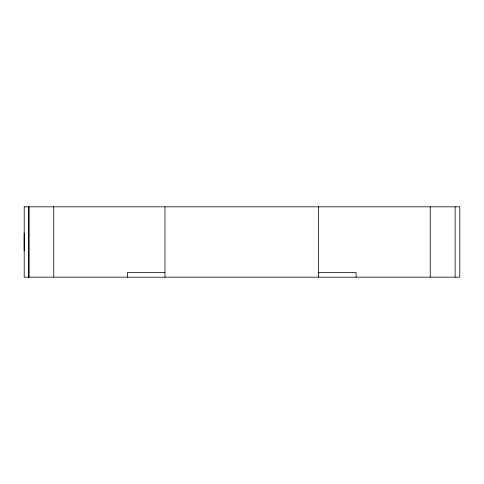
<?xml version="1.0" encoding="UTF-8"?>
<svg xmlns="http://www.w3.org/2000/svg" width="484" height="484" viewBox="0 0 484 484"><rect width="100%" height="100%" fill="white"/><g stroke="black" fill="none" stroke-linecap="round" stroke-linejoin="round"><path stroke-width="0.73" d="M164.971 272.492L127.443 272.492L127.443 277.181M318.551 272.492L356.079 272.492L356.079 277.181M455.111 206.819L455.111 277.181M430.246 206.819L430.246 277.181M318.551 206.819L318.551 277.181M164.971 206.819L164.971 277.181M53.754 206.819L53.754 277.181M24.2 233.209L24.2 250.791M24.2 206.819L24.2 277.181L459.8 277.181L459.8 206.819L24.2 206.819M28.889 206.819L28.889 277.181L28.889 206.819"/></g></svg>
